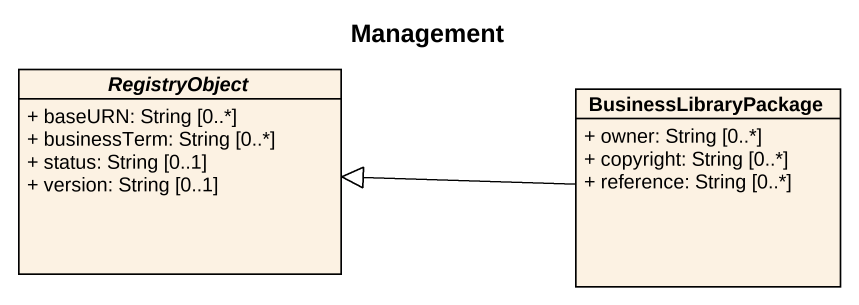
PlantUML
@startuml
title Management
hide circle
hide empty members
skinparam classAttributeIconSize 0
abstract class RegistryObject {
  + baseURN: String [0..*]
  + businessTerm: String [0..*]
  + status: String [0..1]
  + version: String [0..1]
}
class BusinessLibraryPackage {
  + owner: String [0..*]
  + copyright: String [0..*]
  + reference: String [0..*]
}
BusinessLibraryPackage -left-|> RegistryObject
@enduml
